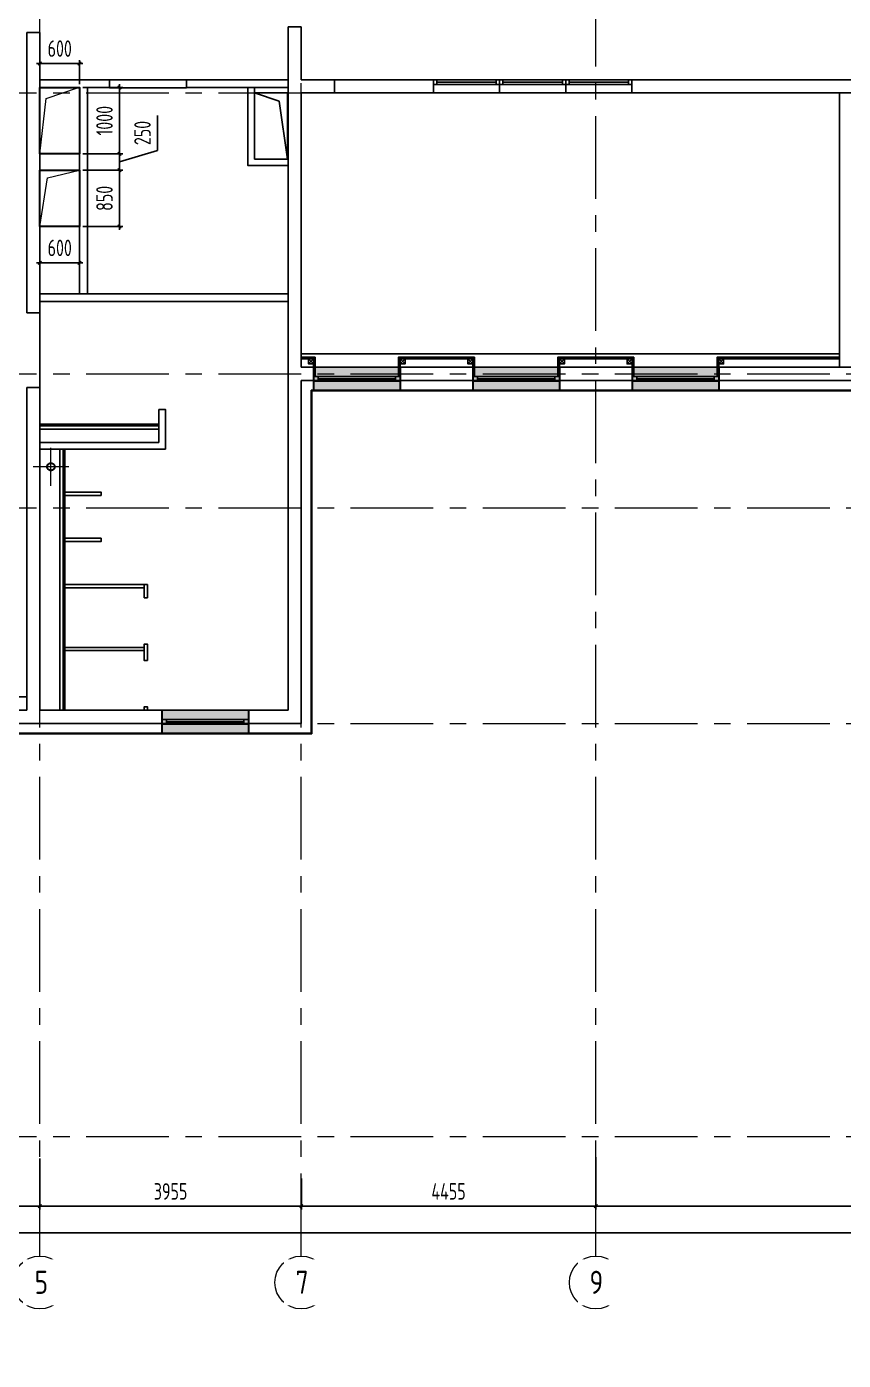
# Model space of a CAD drawing. Header units: millimetres. Extents: x -185251 to 7892985, y -102157 to 319855.
# Drawn here: x -155384 to -143029, y 91186 to 111368 of the extents above; entities that cross this region are included whole.
import ezdxf
from ezdxf import colors
from ezdxf.entities.mleader import LeaderData, LeaderLine
from ezdxf.math import Vec2, Vec3

# ---------------------------------------------------------------- set-up
doc = ezdxf.new("R2010")
doc.units = ezdxf.units.MM
doc.header["$LTSCALE"] = 10
doc.linetypes.add('CENTER', pattern=[2, 1.25, -0.25, 0.25, -0.25])
for name, color, linetype, lineweight in [('013', 7, 'Continuous', 13), ('АР_Оси', 142, 'Continuous', 9), ('АР_Оси размеры', 142, 'Continuous', 9), ('АР_Перегородки газоблок', 165, 'Continuous', 30)]:
    doc.layers.add(name, color=color, linetype=linetype, lineweight=lineweight)
doc.layers.add('Архитектура', color=251, linetype='Continuous')
doc.layers.get('0').off()
doc.layers.get('0').freeze()
doc.styles.add('ISOCPEUR', font='isocpeur.TTF', dxfattribs={"width": 0.7})
doc.styles.add('ГОСТ 2.304', font='isocpeur.TTF', dxfattribs={"width": 0.7})
doc.dimstyles.new('СПДС', dxfattribs={"dimscale": 100, "dimtxt": 2.5, "dimasz": 0.5, "dimexe": 0.5, "dimexo": 1, "dimgap": 1, "dimtad": 1, "dimdec": 0, "dimrnd": 5, "dimtxsty": 'ГОСТ 2.304', "dimblk": 'OBLIQUE', "dimcen": 2.5, "dimdle": 0.5, "dimadec": 0, "dimazin": 2, "dimtfac": 0.75, "dimtdec": 0, "dimtmove": 1, "dimatfit": 3, "dimfxl": 1, "dimtolj": 1, "dimarcsym": 1})

# ---------------------------------------------------------------- blocks, each defined once
blk = doc.blocks.new('_DOTSMALL')
at = {"color": 0, "linetype": 'ByBlock', "const_width": 0.5}
blk.add_lwpolyline([(-0.0625, 0, 1), (0.0625, 0, 1)], format="xyb", close=True, dxfattribs=at)
blk = doc.blocks.new('_Oblique')
at = {"color": 0, "linetype": 'ByBlock', "lineweight": -2}
blk.add_line((-0.5, -0.5), (0.5, 0.5), dxfattribs=at)
blk = doc.blocks.new('*D974')
at = {"layer": 'Defpoints', "color": 0, "ltscale": 100, "transparency": 16777216}
for p in [(-159449, 94340), (-155184, 94340), (-155184, 93517)]:
    blk.add_point(p, dxfattribs=at)
at = {"layer": 'АР_Оси размеры', "color": 0, "lineweight": -2, "ltscale": 100, "transparency": 16777216}
for p, q in [((-159449, 94240), (-159449, 93467)), ((-155184, 94240), (-155184, 93467)), ((-159499, 93517), (-155134, 93517))]:
    blk.add_line(p, q, dxfattribs=at)
at = {"layer": 'АР_Оси размеры', "color": 0, "lineweight": -2, "ltscale": 100, "transparency": 16777216, "xscale": 50, "yscale": 50, "zscale": 50, "rotation": 180}
blk.add_blockref('_Oblique', (-159449, 93517), dxfattribs=at)
at = {"layer": 'АР_Оси размеры', "color": 0, "lineweight": -2, "ltscale": 100, "transparency": 16777216, "xscale": 50, "yscale": 50, "zscale": 50}
blk.add_blockref('_Oblique', (-155184, 93517), dxfattribs=at)
at = {"layer": 'АР_Оси размеры', "color": 0, "ltscale": 100, "transparency": 16777216, "insert": (-157317, 93742), "char_height": 250, "attachment_point": 5, "style": 'ГОСТ 2.304'}
blk.add_mtext('\\A1;4265', dxfattribs=at)
blk = doc.blocks.new('*D975')
at = {"layer": 'Defpoints', "color": 0, "ltscale": 100, "transparency": 16777216}
for p in [(-155184, 94340), (-151229, 94040), (-151229, 93517)]:
    blk.add_point(p, dxfattribs=at)
at = {"layer": 'АР_Оси размеры', "color": 0, "lineweight": -2, "ltscale": 100, "transparency": 16777216}
for p, q in [((-155184, 94240), (-155184, 93467)), ((-151229, 93940), (-151229, 93467)), ((-155234, 93517), (-151179, 93517))]:
    blk.add_line(p, q, dxfattribs=at)
at = {"layer": 'АР_Оси размеры', "color": 0, "lineweight": -2, "ltscale": 100, "transparency": 16777216, "xscale": 50, "yscale": 50, "zscale": 50, "rotation": 180}
blk.add_blockref('_Oblique', (-155184, 93517), dxfattribs=at)
at = {"layer": 'АР_Оси размеры', "color": 0, "lineweight": -2, "ltscale": 100, "transparency": 16777216, "xscale": 50, "yscale": 50, "zscale": 50}
blk.add_blockref('_Oblique', (-151229, 93517), dxfattribs=at)
at = {"layer": 'АР_Оси размеры', "color": 0, "ltscale": 100, "transparency": 16777216, "insert": (-153207, 93742), "char_height": 250, "attachment_point": 5, "style": 'ГОСТ 2.304'}
blk.add_mtext('\\A1;3955', dxfattribs=at)
blk = doc.blocks.new('*D976')
at = {"layer": 'Defpoints', "color": 0, "ltscale": 100, "transparency": 16777216}
for p in [(-146774, 94358), (-151229, 94040), (-146774, 93517)]:
    blk.add_point(p, dxfattribs=at)
at = {"layer": 'АР_Оси размеры', "color": 0, "lineweight": -2, "ltscale": 100, "transparency": 16777216}
for p, q in [((-146774, 94258), (-146774, 93467)), ((-151229, 93940), (-151229, 93467)), ((-151279, 93517), (-146724, 93517))]:
    blk.add_line(p, q, dxfattribs=at)
at = {"layer": 'АР_Оси размеры', "color": 0, "lineweight": -2, "ltscale": 100, "transparency": 16777216, "xscale": 50, "yscale": 50, "zscale": 50, "rotation": 180}
blk.add_blockref('_Oblique', (-151229, 93517), dxfattribs=at)
at = {"layer": 'АР_Оси размеры', "color": 0, "lineweight": -2, "ltscale": 100, "transparency": 16777216, "xscale": 50, "yscale": 50, "zscale": 50}
blk.add_blockref('_Oblique', (-146774, 93517), dxfattribs=at)
at = {"layer": 'АР_Оси размеры', "color": 0, "ltscale": 100, "transparency": 16777216, "insert": (-149002, 93742), "char_height": 250, "attachment_point": 5, "style": 'ГОСТ 2.304'}
blk.add_mtext('\\A1;4455', dxfattribs=at)
blk = doc.blocks.new('*D977')
at = {"layer": 'Defpoints', "color": 0, "ltscale": 100, "transparency": 16777216}
for p in [(-146774, 94358), (-138204, 94358), (-138204, 93517)]:
    blk.add_point(p, dxfattribs=at)
at = {"layer": 'АР_Оси размеры', "color": 0, "lineweight": -2, "ltscale": 100, "transparency": 16777216}
for p, q in [((-146774, 94258), (-146774, 93467)), ((-138204, 94258), (-138204, 93467)), ((-146824, 93517), (-138154, 93517))]:
    blk.add_line(p, q, dxfattribs=at)
at = {"layer": 'АР_Оси размеры', "color": 0, "lineweight": -2, "ltscale": 100, "transparency": 16777216, "xscale": 50, "yscale": 50, "zscale": 50, "rotation": 180}
blk.add_blockref('_Oblique', (-146774, 93517), dxfattribs=at)
at = {"layer": 'АР_Оси размеры', "color": 0, "lineweight": -2, "ltscale": 100, "transparency": 16777216, "xscale": 50, "yscale": 50, "zscale": 50}
blk.add_blockref('_Oblique', (-138204, 93517), dxfattribs=at)
at = {"layer": 'АР_Оси размеры', "color": 0, "ltscale": 100, "transparency": 16777216, "insert": (-142489, 93742), "char_height": 250, "attachment_point": 5, "style": 'ГОСТ 2.304'}
blk.add_mtext('\\A1;8570', dxfattribs=at)
blk = doc.blocks.new('*D969')
at = {"layer": 'Defpoints', "color": 0, "ltscale": 100, "transparency": 16777216}
for p in [(-103934, 93115), (-172349, 92789), (-103934, 92789)]:
    blk.add_point(p, dxfattribs=at)
at = {"layer": 'АР_Оси размеры', "color": 0, "lineweight": -2, "ltscale": 100, "transparency": 16777216}
for p, q in [((-172399, 93115), (-103884, 93115)), ((-172349, 92889), (-172349, 93165)), ((-103934, 92889), (-103934, 93165))]:
    blk.add_line(p, q, dxfattribs=at)
at = {"layer": 'АР_Оси размеры', "color": 0, "lineweight": -2, "ltscale": 100, "transparency": 16777216, "xscale": 50, "yscale": 50, "zscale": 50, "rotation": 180}
blk.add_blockref('_Oblique', (-172349, 93115), dxfattribs=at)
at = {"layer": 'АР_Оси размеры', "color": 0, "lineweight": -2, "ltscale": 100, "transparency": 16777216, "xscale": 50, "yscale": 50, "zscale": 50}
blk.add_blockref('_Oblique', (-103934, 93115), dxfattribs=at)
at = {"layer": 'АР_Оси размеры', "color": 0, "ltscale": 100, "transparency": 16777216, "insert": (-138142, 93340), "char_height": 250, "attachment_point": 5, "style": 'ГОСТ 2.304'}
blk.add_mtext('\\A1;68415', dxfattribs=at)
blk = doc.blocks.new('*U126')
at = {"linetype": 'ByBlock'}
for p, q in [((0, 0), (0, -74)), ((50, 0), (0, 0)), ((0, -74), (0, 0)), ((1000, 0), (0, 0)), ((50, -74), (0, -74)), ((0, -74), (1000, -74)), ((50, 0), (50, -74)), ((950, 0), (50, 0)), ((50, -37), (950, -37)), ((50, -74), (950, -74)), ((950, 0), (1000, 0)), ((950, 0), (950, -74)), ((950, -74), (1000, -74)), ((1000, 0), (1000, -74)), ((1000, -74), (1000, 0))]:
    blk.add_line(p, q, dxfattribs=at)
blk = doc.blocks.new('*U127')
at = {"linetype": 'ByBlock'}
for p, q in [((0, 0), (0, -74)), ((50, 0), (0, 0)), ((0, -74), (0, 0)), ((1000, 0), (0, 0)), ((50, -74), (0, -74)), ((0, -74), (1000, -74)), ((50, 0), (50, -74)), ((950, 0), (50, 0)), ((50, -37), (950, -37)), ((50, -74), (950, -74)), ((950, 0), (1000, 0)), ((950, 0), (950, -74)), ((950, -74), (1000, -74)), ((1000, 0), (1000, -74)), ((1000, -74), (1000, 0))]:
    blk.add_line(p, q, dxfattribs=at)
blk = doc.blocks.new('*U128')
at = {"linetype": 'ByBlock'}
for p, q in [((0, 0), (0, -74)), ((50, 0), (0, 0)), ((0, -74), (0, 0)), ((1000, 0), (0, 0)), ((50, -74), (0, -74)), ((0, -74), (1000, -74)), ((50, 0), (50, -74)), ((950, 0), (50, 0)), ((50, -37), (950, -37)), ((50, -74), (950, -74)), ((950, 0), (1000, 0)), ((950, 0), (950, -74)), ((950, -74), (1000, -74)), ((1000, 0), (1000, -74)), ((1000, -74), (1000, 0))]:
    blk.add_line(p, q, dxfattribs=at)
blk = doc.blocks.new('A$C3079c8b3')
at = {"layer": 'АР_Перегородки газоблок', "color": 0, "lineweight": 25, "ltscale": 100}
for points in [[(0, -299), (2800, -299)], [(0, -349), (2800, -349)], [(2800, -374), (0, -374)], [(34200, -299), (31400, -299)], [(34200, -349), (31400, -349)], [(31400, -374), (34200, -374)], [(33798, -16925), (33798, -12223)], [(33823, -16925), (33823, -12223)], [(33898, -12223), (33898, -16925)], [(301, -12975), (301, -16925)], [(351, -12975), (351, -16925)], [(376, -12975), (376, -16925)]]:
    blk.add_lwpolyline(points, dxfattribs=at)
blk = doc.blocks.new('A$Ce02d65bd')
at = {"ltscale": 100}
for points in [[(0, 0), (0, 75), (75, 75), (75, 0), (0, 0)], [(0, 0), (75, 75)], [(0, 75), (75, 0)]]:
    blk.add_lwpolyline(points, dxfattribs=at)
blk = doc.blocks.new('A$C0e870455')
at = {"layer": 'АР_Оси', "linetype": 'CENTER', "ltscale": 1000}
for p, q in [((0, -288), (0, 288)), ((269, 0), (-269, 0))]:
    blk.add_line(p, q, dxfattribs=at)
at = {"layer": 'АР_Оси', "linetype": 'CENTER', "lineweight": 30, "ltscale": 1000}
blk.add_circle((0, 0), 56, dxfattribs=at)
blk = doc.blocks.new('*U108')
at = {"true_color": 0xffffff}
h = blk.add_hatch(color=7, dxfattribs=at)
h.dxf.hatch_style = 1
h.paths.add_polyline_path([(-1310, -140), (0, -140), (0, 220), (-1310, 220)])
at = {"lineweight": 30}
for p, q in [((-1310, -140), (-1310, 220)), ((0, -140), (0, 220))]:
    blk.add_line(p, q, dxfattribs=at)
for p, q in [((0, 220), (-1310, 220)), ((-1310, 70), (0, 70)), ((-1310, 0), (0, 0)), ((-1240, 0), (-1240, 70)), ((-1240, 35), (-70, 35)), ((-70, 0), (-70, 70)), ((-1310, -140), (0, -140)), ((-1310, -140), (-1310, -140)), ((-1310, -140), (-1310, -140)), ((0, -140), (0, -140)), ((0, -140), (0, -140))]:
    blk.add_line(p, q)
blk = doc.blocks.new('*D935')
at = {"layer": '013', "color": 0, "linetype": 'ByBlock', "lineweight": -2, "transparency": 16777216}
for p, q in [((-155184, 108295), (-155184, 107745)), ((-154584, 108295), (-154584, 107745)), ((-155234, 107795), (-154534, 107795))]:
    blk.add_line(p, q, dxfattribs=at)
at = {"layer": 'Defpoints', "color": 0, "linetype": 'ByBlock', "transparency": 16777216}
for p in [(-155184, 108345), (-154584, 108345), (-154584, 107795)]:
    blk.add_point(p, dxfattribs=at)
at = {"layer": '013', "color": 0, "linetype": 'ByBlock', "lineweight": -2, "transparency": 16777216, "xscale": 50, "yscale": 50, "zscale": 50, "rotation": 180}
blk.add_blockref('_Oblique', (-155184, 107795), dxfattribs=at)
at = {"layer": '013', "color": 0, "linetype": 'ByBlock', "lineweight": -2, "transparency": 16777216, "xscale": 50, "yscale": 50, "zscale": 50}
blk.add_blockref('_Oblique', (-154584, 107795), dxfattribs=at)
at = {"layer": '013', "color": 0, "linetype": 'ByBlock', "transparency": 16777216, "insert": (-154884, 108020), "char_height": 250, "attachment_point": 5, "style": 'ГОСТ 2.304'}
blk.add_mtext('\\A1;600', dxfattribs=at)
blk = doc.blocks.new('*D936')
at = {"layer": '013', "color": 0, "linetype": 'ByBlock', "lineweight": -2, "transparency": 16777216}
for p, q in [((-154534, 109195), (-153932, 109195)), ((-153982, 108295), (-153982, 109245)), ((-154534, 108345), (-153932, 108345))]:
    blk.add_line(p, q, dxfattribs=at)
at = {"layer": 'Defpoints', "color": 0, "linetype": 'ByBlock', "transparency": 16777216}
for p in [(-154584, 109195), (-153982, 109195), (-154584, 108345)]:
    blk.add_point(p, dxfattribs=at)
at = {"layer": '013', "color": 0, "linetype": 'ByBlock', "lineweight": -2, "transparency": 16777216, "xscale": 50, "yscale": 50, "zscale": 50}
for p, rotation in [((-153982, 109195), 90), ((-153982, 108345), 270)]:
    blk.add_blockref('_Oblique', p, dxfattribs=dict(at, rotation=rotation))
at = {"layer": '013', "color": 0, "linetype": 'ByBlock', "transparency": 16777216, "insert": (-154207, 108770), "char_height": 250, "attachment_point": 5, "rotation": 90, "style": 'ГОСТ 2.304'}
blk.add_mtext('\\A1;850', dxfattribs=at)
blk = doc.blocks.new('*D937')
at = {"layer": '013', "color": 0, "linetype": 'ByBlock', "lineweight": -2, "transparency": 16777216}
for p, q in [((-154534, 110446), (-153932, 110446)), ((-153982, 109395), (-153982, 110496)), ((-154534, 109445), (-153932, 109445))]:
    blk.add_line(p, q, dxfattribs=at)
at = {"layer": 'Defpoints', "color": 0, "linetype": 'ByBlock', "transparency": 16777216}
for p in [(-154584, 110446), (-153982, 110446), (-154584, 109445)]:
    blk.add_point(p, dxfattribs=at)
at = {"layer": '013', "color": 0, "linetype": 'ByBlock', "lineweight": -2, "transparency": 16777216, "xscale": 50, "yscale": 50, "zscale": 50}
for p, rotation in [((-153982, 110446), 90), ((-153982, 109445), 270)]:
    blk.add_blockref('_Oblique', p, dxfattribs=dict(at, rotation=rotation))
at = {"layer": '013', "color": 0, "linetype": 'ByBlock', "transparency": 16777216, "insert": (-154207, 109945), "char_height": 250, "attachment_point": 5, "rotation": 90, "style": 'ГОСТ 2.304'}
blk.add_mtext('\\A1;1000', dxfattribs=at)
blk = doc.blocks.new('*D938')
at = {"layer": '013', "color": 0, "linetype": 'ByBlock', "lineweight": -2, "transparency": 16777216}
for p, q in [((-155234, 110811), (-154534, 110811)), ((-155184, 110496), (-155184, 110861)), ((-154584, 110496), (-154584, 110861))]:
    blk.add_line(p, q, dxfattribs=at)
at = {"layer": 'Defpoints', "color": 0, "linetype": 'ByBlock', "transparency": 16777216}
for p in [(-154584, 110811), (-155184, 110446), (-154584, 110446)]:
    blk.add_point(p, dxfattribs=at)
at = {"layer": '013', "color": 0, "linetype": 'ByBlock', "lineweight": -2, "transparency": 16777216, "xscale": 50, "yscale": 50, "zscale": 50, "rotation": 180}
blk.add_blockref('_Oblique', (-155184, 110811), dxfattribs=at)
at = {"layer": '013', "color": 0, "linetype": 'ByBlock', "lineweight": -2, "transparency": 16777216, "xscale": 50, "yscale": 50, "zscale": 50}
blk.add_blockref('_Oblique', (-154584, 110811), dxfattribs=at)
at = {"layer": '013', "color": 0, "linetype": 'ByBlock', "transparency": 16777216, "insert": (-154884, 111036), "char_height": 250, "attachment_point": 5, "style": 'ГОСТ 2.304'}
blk.add_mtext('\\A1;600', dxfattribs=at)
blk = doc.blocks.new('*D897')
at = {"layer": '013', "color": 0, "linetype": 'ByBlock', "lineweight": -2, "transparency": 16777216}
for p, q in [((-153407, 109493), (-153407, 110025)), ((-154534, 109445), (-153932, 109445)), ((-153982, 109145), (-153982, 109495)), ((-153982, 109320), (-153407, 109493)), ((-154534, 109195), (-153932, 109195))]:
    blk.add_line(p, q, dxfattribs=at)
at = {"layer": 'Defpoints', "color": 0, "linetype": 'ByBlock', "transparency": 16777216}
for p in [(-154584, 109445), (-153982, 109445), (-154584, 109195)]:
    blk.add_point(p, dxfattribs=at)
at = {"layer": '013', "color": 0, "linetype": 'ByBlock', "lineweight": -2, "transparency": 16777216, "xscale": 50, "yscale": 50, "zscale": 50}
for p, rotation in [((-153982, 109445), 90), ((-153982, 109195), 270)]:
    blk.add_blockref('_Oblique', p, dxfattribs=dict(at, rotation=rotation))
at = {"layer": '013', "color": 0, "linetype": 'ByBlock', "transparency": 16777216, "insert": (-153632, 109759), "char_height": 250, "attachment_point": 5, "rotation": 90, "style": 'ГОСТ 2.304'}
blk.add_mtext('\\A1;250', dxfattribs=at)

msp = doc.modelspace()

# ---------------------------------------------------------------- linework, layer by layer
at = {"layer": '013', "color": 1, "linetype": 'ByBlock', "lineweight": 30}
for points in [[(-155184.3, 110445.6), (-154584.4, 110445.6), (-154584.4, 109445.2), (-155184.3, 109445.2)], [(-155184.3, 109195.2), (-154584.3, 109195.2), (-154584.3, 108345.2), (-155184.3, 108345.2)]]:
    msp.add_lwpolyline(points, close=True, dxfattribs=at)
at = {"layer": '013', "color": 1, "linetype": 'ByBlock'}
for points in [[(-155184.3, 109445.2), (-155091.5, 110280), (-154600.8, 110445.6)], [(-155184.3, 108345.2), (-155067.7, 109078.2), (-154584.3, 109195.2)]]:
    msp.add_lwpolyline(points, dxfattribs=at)
at = {"layer": 'АР_Оси', "linetype": 'CENTER', "ltscale": 100}
for p, q in [((-155184.3, 92764), (-155184.3, 127071.4)), ((-146774.3, 92764), (-146774.3, 127071.4)), ((-151229.3, 92764), (-151229.3, 111367.7)), ((-176483.7, 110365.2), (-101315.8, 110365.2)), ((-176483.7, 106115.2), (-101315.8, 106115.2)), ((-176483.7, 104085.2), (-101315.8, 104085.2)), ((-176483.7, 100825.2), (-101315.8, 100825.2)), ((-176483.7, 94575.2), (-101315.8, 94575.2))]:
    msp.add_line(p, q, dxfattribs=at)
at = {"layer": 'АР_Оси', "ltscale": 0.5}
for centre in [(-155184.3, 92364), (-151229.3, 92364), (-146774.3, 92364)]:
    msp.add_circle(centre, 400, dxfattribs=at)
at = {"layer": 'Архитектура', "lineweight": 25, "transparency": 33554684}
for p, q in [((-155384.3, 111277.7), (-155384.3, 107036.4)), ((-155384.3, 111277.7), (-155184.3, 111277.7)), ((-155184.3, 111277.7), (-155184.3, 107036.4)), ((-151429.3, 111367.7), (-151429.3, 101025.2)), ((-151429.3, 111367.7), (-151229.3, 111367.7)), ((-151229.3, 111367.7), (-151229.3, 110565.2)), ((-154131.4, 110565.3), (-152964.4, 110565.3)), ((-154131.4, 110443.3), (-152964.4, 110443.3)), ((-151229.3, 110565.2), (-150729.3, 110565.2)), ((-150729.3, 110565.2), (-150729.3, 110365.2)), ((-150729.3, 110565.2), (-149229.3, 110565.2)), ((-146229.3, 110565.2), (-140532.3, 110565.2)), ((-146229.3, 110565.2), (-146229.3, 110365.2)), ((-151937.5, 110365.2), (-151562.5, 110240.2)), ((-151437.5, 110365.2), (-151937.5, 110365.2)), ((-151937.5, 109365.2), (-151937.5, 110365.2)), ((-151937.5, 110365.2), (-151437.5, 110365.2)), ((-151437.5, 110365.2), (-151937.5, 110365.2)), ((-151937.5, 110365.2), (-151937.5, 109365.2)), ((-151562.5, 110240.2), (-151437.5, 109365.2)), ((-151437.5, 109365.2), (-151437.5, 110365.2)), ((-151437.5, 110365.2), (-151437.5, 109365.2)), ((-151437.5, 109365.2), (-151437.5, 110365.2)), ((-151229.3, 110365.2), (-151229.3, 106215.2)), ((-151229.3, 110365.2), (-150729.3, 110365.2)), ((-150729.3, 110365.2), (-149229.3, 110365.2)), ((-146229.3, 110365.2), (-140532.3, 110365.2)), ((-151437.5, 109365.2), (-151937.5, 109365.2)), ((-151937.5, 109365.2), (-151437.5, 109365.2)), ((-155384.3, 107036.4), (-155184.3, 107036.4)), ((-155184.3, 107036.4), (-155184.3, 105906.4)), ((-151229.3, 106415.3), (-143089.3, 106415.2)), ((-151229.3, 106215.2), (-140016.2, 106215.2)), ((-151229.3, 106015.2), (-151229.3, 100825.2)), ((-151229.3, 106015.2), (-142661.9, 106015.2)), ((-155384.3, 105906.4), (-155384.3, 101025.2)), ((-155384.3, 105906.4), (-155184.3, 105906.4)), ((-155184.3, 105906.4), (-155184.3, 101025.2)), ((-151079.3, 105865.2), (-151079.3, 100675.2)), ((-151079.3, 105865.2), (-142811.9, 105865.2)), ((-151069.3, 105855.2), (-151069.3, 100665.2)), ((-151069.3, 105855.2), (-142821.9, 105855.2)), ((-155384.3, 101225.2), (-159324.3, 101225.2)), ((-159324.3, 101025.2), (-155384.3, 101025.2)), ((-155184.3, 101025.2), (-151429.3, 101025.2)), ((-159349.3, 100825.2), (-151229.3, 100825.2)), ((-159199.3, 100675.2), (-151079.3, 100675.2)), ((-159189.3, 100665.2), (-151069.3, 100665.2))]:
    msp.add_line(p, q, dxfattribs=at)
for points in [[(-154131.4, 110565.3), (-155184.3, 110565.2)], [(-154584.4, 110445.6), (-155184.3, 110445.2)], [(-154584.3, 107326.7), (-154584.4, 110445.6)], [(-154464.4, 110445.6), (-154464.4, 107326.7)], [(-154464.4, 110445.6), (-154131.4, 110445.6)], [(-154131.4, 110565.2), (-154131.4, 110445.2)], [(-151429.3, 110565.2), (-152964.4, 110565.3)], [(-152964.4, 110565.2), (-152964.4, 110445.2)], [(-152964.4, 110445.3), (-151429.3, 110445.2)], [(-152037.5, 110445.2), (-152037.4, 109265.2), (-151429.3, 109265.2)], [(-151937.5, 110445.2), (-151937.4, 109365.2), (-151429.3, 109365.2)], [(-146229.3, 110365.2), (-149229.3, 110365.2), (-149229.3, 110491.2)], [(-148229.3, 110491.2), (-148229.3, 110365.2)], [(-147229.3, 110491.2), (-147229.3, 110365.2)], [(-143089.3, 106215.2), (-143089.3, 110365.2)], [(-155184.3, 107326.4), (-151429.3, 107326.4)], [(-155184.3, 107206.4), (-151429.3, 107206.4)], [(-151020, 106075.2), (-151020, 106364.4), (-151229.3, 106364.4)], [(-148610, 106075.2), (-148610, 106364.4), (-149760, 106364.4), (-149760, 106075.2)], [(-146200, 106075.2), (-146200, 106364.4), (-147350, 106364.4), (-147350, 106075.2)], [(-143089.3, 106364.4), (-144940, 106364.4), (-144940, 106075.2)], [(-151032.5, 106075.2), (-151032.5, 106351.9), (-151229.3, 106351.9)], [(-151045, 106094.9), (-151045, 106339.4), (-151229.3, 106339.4)], [(-148622.5, 106075.2), (-148622.5, 106351.9), (-149747.5, 106351.9), (-149747.5, 106075.2)], [(-148635, 106094.9), (-148635, 106339.4), (-149735, 106339.4), (-149735, 106132.5)], [(-146212.5, 106075.2), (-146212.5, 106351.9), (-147337.5, 106351.9), (-147337.5, 106075.2)], [(-146225, 106094.9), (-146225, 106339.4), (-147325, 106339.4), (-147325, 106132.5)], [(-143089.3, 106351.9), (-144927.5, 106351.9), (-144927.5, 106075.2)], [(-143089.3, 106339.4), (-144915, 106339.4), (-144915, 106132.5)], [(-153286.4, 104975.3), (-153286.4, 105575.3), (-153386.4, 105575.3)], [(-153386.4, 105075.3), (-153386.4, 105575.3)], [(-155188.7, 105352.4), (-153386.4, 105352.3)], [(-155188.7, 105327.4), (-153386.4, 105327.3)], [(-155188.7, 105277.4), (-153386.4, 105277.3)], [(-155184.3, 105075.3), (-153386.4, 105075.3)], [(-154883.5, 104975.3), (-155184.3, 104975.3)], [(-153286.4, 104975.3), (-154883.5, 104975.3)]]:
    msp.add_lwpolyline(points, dxfattribs=at)
for points in [[(-154808.8, 104325.3), (-154808.8, 104275.3), (-154258.5, 104275.2), (-154258.5, 104325.2)], [(-154808.7, 103625.3), (-154808.7, 103575.3), (-154258.4, 103575.2), (-154258.4, 103625.2)], [(-154808.6, 102925.2), (-154808.6, 102875.2), (-153606.6, 102875.3), (-153606.6, 102925.3)], [(-153556.5, 102725.6), (-153606.5, 102725.6), (-153606.5, 102925.3), (-153556.5, 102925.3)], [(-154808.5, 101975.2), (-154808.5, 101925.2), (-153606.5, 101925.3), (-153606.5, 101975.3)], [(-153556.6, 101775.2), (-153606.6, 101775.2), (-153606.5, 102025.6), (-153556.5, 102025.6)], [(-153556.6, 101025.2), (-153606.6, 101025.2), (-153606.6, 101075.2), (-153556.6, 101075.2)]]:
    msp.add_lwpolyline(points, close=True, dxfattribs=at)

# ---------------------------------------------------------------- block references
for name, p in [('A$C3079c8b3', (-155184.3, 117949.9)), ('A$C0e870455', (-155017.6, 104708))]:
    msp.add_blockref(name, p, dxfattribs=at)
at = {"layer": 'Архитектура', "lineweight": 25, "transparency": 33554684, "xscale": -1}
for name, p, rotation in [('*U126', (-149229.3, 110491.2), 180.0001519656341), ('*U127', (-148229.3, 110491.2), 180.0001519656341), ('*U128', (-147229.3, 110491.2), 180.0001519656341), ('*U108', (-149734.3, 106075.2), 180), ('*U108', (-147324.3, 106075.2), 180), ('*U108', (-144914.3, 106075.2), 180), ('*U108', (-152029.3, 100885.2), 180)]:
    msp.add_blockref(name, p, dxfattribs=dict(at, rotation=rotation))
at = {"layer": 'Архитектура', "lineweight": 25, "transparency": 33554684, "rotation": 180}
for p in [(-151045, 106339.4), (-149660, 106339.4), (-148635, 106339.4), (-147250, 106339.4), (-146225, 106339.4), (-144840, 106339.4)]:
    msp.add_blockref('A$Ce02d65bd', p, dxfattribs=at)

# ---------------------------------------------------------------- dimensions: what is measured, and where the dimension line sits
at = {"layer": '013', "color": 1, "linetype": 'ByBlock'}
for base, p1, p2, picture, middle in [((-154584.4, 110811.2), (-155184.3, 110445.6), (-154584.4, 110445.6), '*D938', (-154884.3, 111036.2)), ((-154584.3, 107795.4), (-155184.3, 108345.2), (-154584.3, 108345.2), '*D935', (-154884.3, 108020.4))]:
    dim = msp.add_linear_dim(base=base, p1=p1, p2=p2, dimstyle='СПДС', override={"dimasz": 0.5, "dimexe": 0.5, "dimexo": 0.5, "dimrnd": 5, "dimdle": 0.5}, dxfattribs=at)
    dim.commit()
    dim.dimension.update_dxf_attribs({"geometry": picture, "text_midpoint": middle})
for base, p1, p2, picture, middle in [((-153982.1, 110445.6), (-154584.4, 109445.2), (-154584.4, 110445.6), '*D937', (-154207.1, 109945.4)), ((-153982.1, 109445.2), (-154584.3, 109195.2), (-154584.4, 109445.2), '*D897', (-153632.1, 109592.7)), ((-153982.1, 109195.2), (-154584.3, 108345.2), (-154584.3, 109195.2), '*D936', (-154207.1, 108770.2))]:
    dim = msp.add_linear_dim(base=base, p1=p1, p2=p2, angle=90, dimstyle='СПДС', override={"dimasz": 0.5, "dimexe": 0.5, "dimexo": 0.5, "dimrnd": 5, "dimdle": 0.5}, dxfattribs=at)
    dim.commit()
    dim.dimension.update_dxf_attribs({"geometry": picture, "text_midpoint": middle})
at = {"layer": 'АР_Оси размеры', "ltscale": 100}
for base, p1, p2, picture, middle in [((-155184.3, 93516.6), (-159449.3, 94340.4), (-155184.3, 94340.4), '*D974', (-157316.8, 93741.6)), ((-151229.3, 93516.6), (-155184.3, 94340.4), (-151229.3, 94039.7), '*D975', (-153206.8, 93741.6)), ((-146774.3, 93516.6), (-151229.3, 94039.7), (-146774.3, 94358.4), '*D976', (-149001.8, 93741.6)), ((-138204.3, 93516.6), (-146774.3, 94358.4), (-138204.3, 94358.4), '*D977', (-142489.3, 93741.6))]:
    dim = msp.add_linear_dim(base=base, p1=p1, p2=p2, dimstyle='СПДС', dxfattribs=at)
    dim.commit()
    dim.dimension.update_dxf_attribs({"geometry": picture, "text_midpoint": middle})

# ---------------------------------------------------------------- leaders
at = {"layer": 'Архитектура', "lineweight": 25, "transparency": 33554684}
ml = msp.add_multileader_mtext('Standard', dxfattribs=at)
ml.set_content('+13,700', color=256, style='ISOCPEUR')
ml.set_leader_properties(color=256, linetype='Continuous', lineweight=-1)
ml.set_arrow_properties(name='DOTSMALL')
ml.build(insert=Vec2(0, 0))
ml.multileader.update_dxf_attribs({"has_text_frame": 1, "text_left_attachment_type": 4, "text_right_attachment_type": 4, "dogleg_length": 100, "arrow_head_size": 180})
ctx = ml.context
ctx.base_point, ctx.char_height, ctx.arrow_head_size, ctx.landing_gap_size, ctx.plane_origin = Vec3(-153128.5, 305780.9), 250, 180, 50, Vec3(-155938.5, 304929.3)
ctx.left_attachment, ctx.right_attachment = 4, 4
notes = []
notes.append((ctx, [(0, (0, 0, 0), (0, 0), (1, 0), 1, [])]))
ctx.mtext.insert, ctx.mtext.width, ctx.mtext.line_spacing_style, ctx.mtext.flow_direction = Vec3(-153078.5, 306114.2), 852.697, 2, 5
ml = msp.add_multileader_mtext('Standard', dxfattribs=at)
ml.set_content('Л.2', color=256, style='ISOCPEUR')
ml.set_leader_properties(color=256, linetype='Continuous', lineweight=-1)
ml.set_arrow_properties(name='DOTSMALL')
ml.build(insert=Vec2(0, 0))
ml.multileader.update_dxf_attribs({"has_text_frame": 1, "text_left_attachment_type": 4, "text_right_attachment_type": 4, "dogleg_length": 100, "arrow_head_size": 180})
ctx = ml.context
ctx.base_point, ctx.char_height, ctx.arrow_head_size, ctx.landing_gap_size, ctx.plane_origin = Vec3(-155818.3, 305092.3, 0), 250, 180, 50, Vec3(-91789.1, 292800.5, 0)
ctx.left_attachment, ctx.right_attachment = 4, 4
notes.append((ctx, [(0, (0, 0, 0), (0, 0), (1, 0), 1, [])]))
ctx.mtext.insert, ctx.mtext.width, ctx.mtext.line_spacing_style, ctx.mtext.flow_direction = Vec3(-155768.3, 305425.7, 0), 852.697, 2, 5
ml = msp.add_multileader_mtext('Standard', dxfattribs=at)
ml.set_content('+15,850', color=256, style='ISOCPEUR')
ml.set_leader_properties(color=256, linetype='Continuous', lineweight=-1)
ml.set_arrow_properties(name='DOTSMALL')
ml.build(insert=Vec2(0, 0))
ml.multileader.update_dxf_attribs({"has_text_frame": 1, "text_left_attachment_type": 4, "text_right_attachment_type": 4, "dogleg_length": 100, "arrow_head_size": 180})
ctx = ml.context
ctx.base_point, ctx.char_height, ctx.arrow_head_size, ctx.landing_gap_size, ctx.plane_origin = Vec3(-153165, 299863.7), 250, 180, 50, Vec3(-154468.2, 298656.1)
ctx.left_attachment, ctx.right_attachment = 4, 4
notes.append((ctx, [(0, (0, 0, 0), (0, 0), (1, 0), 1, [])]))
ctx.mtext.insert, ctx.mtext.width, ctx.mtext.defined_height, ctx.mtext.line_spacing_style, ctx.mtext.flow_direction = Vec3(-153115, 300197), 696.035, 776.5, 2, 5
ml = msp.add_multileader_mtext('Standard', dxfattribs=at)
ml.set_content('Л.2', color=256, style='ISOCPEUR')
ml.set_leader_properties(color=256, linetype='Continuous', lineweight=-1)
ml.set_arrow_properties(name='DOTSMALL')
ml.build(insert=Vec2(0, 0))
ml.multileader.update_dxf_attribs({"has_text_frame": 1, "text_left_attachment_type": 4, "text_right_attachment_type": 4, "dogleg_length": 100, "arrow_head_size": 180})
ctx = ml.context
ctx.base_point, ctx.char_height, ctx.arrow_head_size, ctx.landing_gap_size, ctx.plane_origin = Vec3(-155501.4, 214032.7, 0), 250, 180, 50, Vec3(-129706.2, 200566.2, 0)
ctx.left_attachment, ctx.right_attachment = 4, 4
notes.append((ctx, [(0, (0, 0, 0), (0, 0), (1, 0), 1, [])]))
ctx.mtext.insert, ctx.mtext.width, ctx.mtext.line_spacing_style, ctx.mtext.flow_direction = Vec3(-155451.4, 214366, 0), 852.697, 2, 5
ml = msp.add_multileader_mtext('Standard', dxfattribs=at)
ml.set_content('+9,800', color=256, style='ISOCPEUR')
ml.set_leader_properties(color=256, linetype='Continuous', lineweight=-1)
ml.set_arrow_properties(name='DOTSMALL')
ml.build(insert=Vec2(0, 0))
ml.multileader.update_dxf_attribs({"has_text_frame": 1, "text_left_attachment_type": 4, "text_right_attachment_type": 4, "dogleg_length": 100, "arrow_head_size": 180})
ctx = ml.context
ctx.base_point, ctx.char_height, ctx.arrow_head_size, ctx.landing_gap_size, ctx.plane_origin = Vec3(-152582.7, 213955.7), 250, 180, 50, Vec3(-155731.7, 213023.6)
ctx.left_attachment, ctx.right_attachment = 4, 4
notes.append((ctx, [(0, (0, 0, 0), (0, 0), (1, 0), 1, [])]))
ctx.mtext.insert, ctx.mtext.width, ctx.mtext.line_spacing_style, ctx.mtext.flow_direction = Vec3(-152532.7, 214289), 852.697, 2, 5
ml = msp.add_multileader_mtext('Standard', dxfattribs=at)
ml.set_content('+11,750', color=256, style='ISOCPEUR')
ml.set_leader_properties(color=256, linetype='Continuous', lineweight=-1)
ml.set_arrow_properties(name='DOTSMALL')
ml.build(insert=Vec2(0, 0))
ml.multileader.update_dxf_attribs({"has_text_frame": 1, "text_left_attachment_type": 4, "text_right_attachment_type": 4, "dogleg_length": 100, "arrow_head_size": 180})
ctx = ml.context
ctx.base_point, ctx.char_height, ctx.arrow_head_size, ctx.landing_gap_size, ctx.plane_origin = Vec3(-155526.1, 207799.1), 250, 180, 50, Vec3(-154118.5, 206726)
ctx.left_attachment, ctx.right_attachment = 4, 4
notes.append((ctx, [(0, (0, 0, 0), (0, 0), (1, 0), 1, [])]))
ctx.mtext.insert, ctx.mtext.width, ctx.mtext.defined_height, ctx.mtext.line_spacing_style, ctx.mtext.flow_direction = Vec3(-155476.1, 208132.4), 696.035, 912.5, 2, 5
ml = msp.add_multileader_mtext('Standard', dxfattribs=at)
ml.set_content('+12,200', color=256, style='ISOCPEUR')
ml.set_leader_properties(color=256, linetype='Continuous', lineweight=-1)
ml.set_arrow_properties(name='DOTSMALL')
ml.build(insert=Vec2(0, 0))
ml.multileader.update_dxf_attribs({"has_text_frame": 1, "text_left_attachment_type": 4, "text_right_attachment_type": 4, "dogleg_length": 100, "arrow_head_size": 180})
ctx = ml.context
ctx.base_point, ctx.char_height, ctx.arrow_head_size, ctx.landing_gap_size, ctx.plane_origin = Vec3(-159917.7, 188208.1), 250, 180, 50, Vec3(-134681.8, 176585)
ctx.left_attachment, ctx.right_attachment = 4, 4
notes.append((ctx, [(0, (0, 0, 0), (0, 0), (1, 0), 1, [])]))
ctx.mtext.insert, ctx.mtext.width, ctx.mtext.line_spacing_style, ctx.mtext.flow_direction = Vec3(-159867.7, 188541.4), 852.697, 2, 5
ml = msp.add_multileader_mtext('Standard', dxfattribs=at)
ml.set_content('+12,650', color=256, style='ISOCPEUR')
ml.set_leader_properties(color=256, linetype='Continuous', lineweight=-1)
ml.set_arrow_properties(name='DOTSMALL')
ml.build(insert=Vec2(0, 0))
ml.multileader.update_dxf_attribs({"has_text_frame": 1, "text_left_attachment_type": 4, "text_right_attachment_type": 4, "dogleg_length": 100, "arrow_head_size": 180})
ctx = ml.context
ctx.base_point, ctx.char_height, ctx.arrow_head_size, ctx.landing_gap_size, ctx.plane_origin = Vec3(-159917.7, 187623.8), 250, 180, 50, Vec3(-134681.8, 176000.7)
ctx.left_attachment, ctx.right_attachment = 4, 4
notes.append((ctx, [(0, (0, 0, 0), (0, 0), (1, 0), 1, [])]))
ctx.mtext.insert, ctx.mtext.width, ctx.mtext.line_spacing_style, ctx.mtext.flow_direction = Vec3(-159867.7, 187957.1), 852.697, 2, 5
for ctx, leaders in notes:
    for number, flags, end, landing, length, lines in leaders:
        leader = LeaderData()
        leader.index, (leader.has_last_leader_line, leader.has_dogleg_vector, leader.attachment_direction) = number, flags
        leader.last_leader_point, leader.dogleg_vector, leader.dogleg_length = Vec3(end), Vec3(landing), length
        for number, points, colour, breaks in lines:
            line = LeaderLine()
            line.index, line.vertices, line.color, line.breaks = number, Vec3.list(points), colors.encode_raw_color(colour), breaks
            leader.lines.append(line)
        ctx.leaders.append(leader)

# ---------------------------------------------------------------- next in the draw order: texts
at = {"layer": 'АР_Оси', "char_height": 350, "attachment_point": 1, "line_spacing_factor": 1.149209, "style": 'ГОСТ 2.304', "bg_fill": 2}
for s, insert in [('{\\W0.8;5}', (-155264.7, 92541.7)), ('{\\W0.8;7}', (-151315.9, 92541.7)), ('{\\W0.8;9}', (-146868.9, 92541.7))]:
    msp.add_mtext(s, dxfattribs=dict(at, insert=insert))

# ---------------------------------------------------------------- next in the draw order: dimensions: what is measured, and where the dimension line sits
at = {"layer": 'АР_Оси размеры', "ltscale": 100}
dim = msp.add_linear_dim(base=(-103934.3, 93114.6), p1=(-172349.3, 92789), p2=(-103934.3, 92789), dimstyle='СПДС', dxfattribs=at)
dim.commit()
dim.dimension.update_dxf_attribs({"geometry": '*D969', "text_midpoint": (-138141.8, 93339.6)})

# ---------------------------------------------------------------- next in the draw order: leaders
at = {"layer": 'Архитектура', "lineweight": 25, "transparency": 33554684}
ml = msp.add_multileader_mtext('Standard', dxfattribs=at)
ml.set_content('Л.2', color=256, style='ISOCPEUR')
ml.set_leader_properties(color=256, linetype='Continuous', lineweight=-1)
ml.set_arrow_properties(name='DOTSMALL')
ml.build(insert=Vec2(0, 0))
ml.multileader.update_dxf_attribs({"has_text_frame": 1, "text_left_attachment_type": 4, "text_right_attachment_type": 4, "dogleg_length": 100, "arrow_head_size": 180})
ctx = ml.context
ctx.base_point, ctx.char_height, ctx.arrow_head_size, ctx.landing_gap_size, ctx.plane_origin = Vec3(-159220.3, 121413.8, 0), 250, 180, 50, Vec3(-133439.1, 107952.3, 0)
ctx.left_attachment, ctx.right_attachment = 4, 4
notes = []
notes.append((ctx, [(0, (0, 0, 0), (0, 0), (1, 0), 1, [])]))
ctx.mtext.insert, ctx.mtext.width, ctx.mtext.line_spacing_style, ctx.mtext.flow_direction = Vec3(-159170.3, 121747.1, 0), 852.697, 2, 5
ml = msp.add_multileader_mtext('Standard', dxfattribs=at)
ml.set_content('+5,900', color=256, style='ISOCPEUR')
ml.set_leader_properties(color=256, linetype='Continuous', lineweight=-1)
ml.set_arrow_properties(name='DOTSMALL')
ml.build(insert=Vec2(0, 0))
ml.multileader.update_dxf_attribs({"has_text_frame": 1, "text_left_attachment_type": 4, "text_right_attachment_type": 4, "dogleg_length": 100, "arrow_head_size": 180})
ctx = ml.context
ctx.base_point, ctx.char_height, ctx.arrow_head_size, ctx.landing_gap_size, ctx.plane_origin = Vec3(-156595.8, 120962.8), 250, 180, 50, Vec3(-158757, 120371.5)
ctx.left_attachment, ctx.right_attachment = 4, 4
notes.append((ctx, [(0, (0, 0, 0), (0, 0), (1, 0), 1, [])]))
ctx.mtext.insert, ctx.mtext.width, ctx.mtext.line_spacing_style, ctx.mtext.flow_direction = Vec3(-156545.8, 121296.1), 852.697, 2, 5
ml = msp.add_multileader_mtext('Standard', dxfattribs=at)
ml.set_content('+5,900', color=256, style='ISOCPEUR')
ml.set_leader_properties(color=256, linetype='Continuous', lineweight=-1)
ml.set_arrow_properties(name='DOTSMALL')
ml.build(insert=Vec2(0, 0))
ml.multileader.update_dxf_attribs({"has_text_frame": 1, "text_left_attachment_type": 4, "text_right_attachment_type": 4, "dogleg_length": 100, "arrow_head_size": 180})
ctx = ml.context
ctx.base_point, ctx.char_height, ctx.arrow_head_size, ctx.landing_gap_size, ctx.plane_origin = Vec3(-156595.8, 120962.8), 250, 180, 50, Vec3(-158757, 120371.5)
ctx.left_attachment, ctx.right_attachment = 4, 4
notes.append((ctx, [(0, (0, 0, 0), (0, 0), (1, 0), 1, [])]))
ctx.mtext.insert, ctx.mtext.width, ctx.mtext.line_spacing_style, ctx.mtext.flow_direction = Vec3(-156545.8, 121296.1), 852.697, 2, 5
ml = msp.add_multileader_mtext('Standard', dxfattribs=at)
ml.set_content('+7,850', color=256, style='ISOCPEUR')
ml.set_leader_properties(color=256, linetype='Continuous', lineweight=-1)
ml.set_arrow_properties(name='DOTSMALL')
ml.build(insert=Vec2(0, 0))
ml.multileader.update_dxf_attribs({"has_text_frame": 1, "text_left_attachment_type": 4, "text_right_attachment_type": 4, "dogleg_length": 100, "arrow_head_size": 180})
ctx = ml.context
ctx.base_point, ctx.char_height, ctx.arrow_head_size, ctx.landing_gap_size, ctx.plane_origin = Vec3(-159260.6, 115196.7), 250, 180, 50, Vec3(-158081.6, 113958.6)
ctx.left_attachment, ctx.right_attachment = 4, 4
notes.append((ctx, [(0, (0, 0, 0), (0, 0), (1, 0), 1, [])]))
ctx.mtext.insert, ctx.mtext.width, ctx.mtext.line_spacing_style, ctx.mtext.flow_direction = Vec3(-159210.6, 115530.1), 852.697, 2, 5
for ctx, leaders in notes:
    for number, flags, end, landing, length, lines in leaders:
        leader = LeaderData()
        leader.index, (leader.has_last_leader_line, leader.has_dogleg_vector, leader.attachment_direction) = number, flags
        leader.last_leader_point, leader.dogleg_vector, leader.dogleg_length = Vec3(end), Vec3(landing), length
        for number, points, colour, breaks in lines:
            line = LeaderLine()
            line.index, line.vertices, line.color, line.breaks = number, Vec3.list(points), colors.encode_raw_color(colour), breaks
            leader.lines.append(line)
        ctx.leaders.append(leader)

doc.saveas('drawing.dxf')
